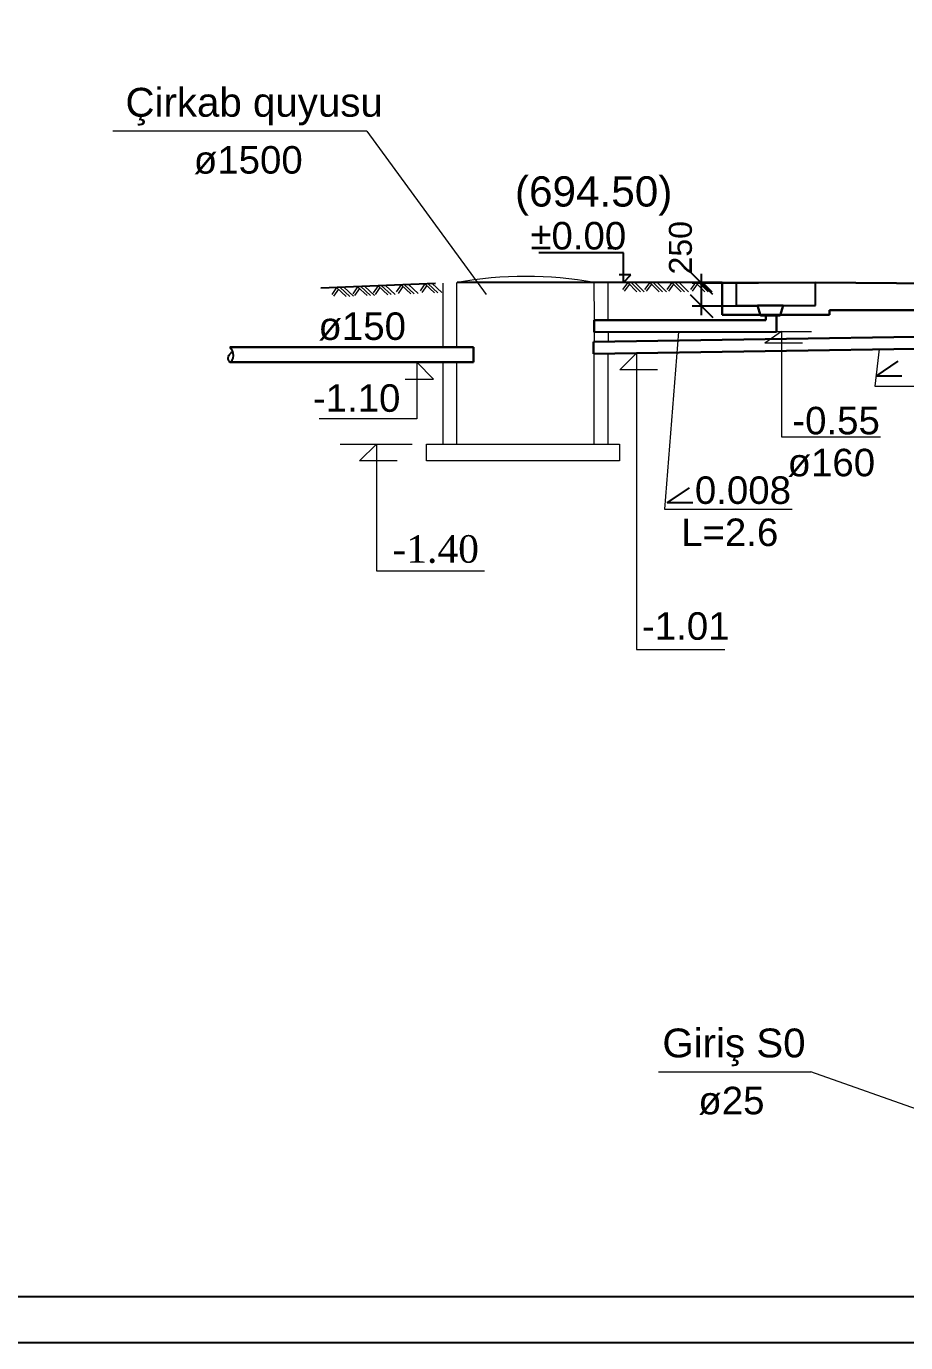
# Model space of a CAD drawing. Header units: millimetres. Extents: x 2332836 to 2398081, y 1433585 to 1563365.
# Drawn here: x 2348176 to 2357767, y 1483791 to 1498141 of the extents above; entities that cross this region are included whole.
import ezdxf

# ---------------------------------------------------------------- set-up
doc = ezdxf.new("R2010")
doc.units = ezdxf.units.MM
for name, color, linetype, lineweight in [('-K1', 3, 'Continuous', 60), ('000', 7, 'Continuous', 35), ('перегородка', 130, 'Continuous', 20)]:
    doc.layers.add(name, color=color, linetype=linetype, lineweight=lineweight)
doc.styles.add('ARİAL', font='arial.ttf')
doc.styles.get("Standard").update_dxf_attribs({"font": 'arialazlat.ttf'})
doc.styles.add('T.N.R.', font='times.ttf', dxfattribs={"height": 300})
doc.styles.add('Times New Roman', font='times.ttf')
doc.dimstyles.new('ISO-100', dxfattribs={"dimtxt": 250, "dimasz": 250, "dimexe": 100, "dimexo": 500, "dimgap": 100, "dimtad": 1, "dimdec": 1, "dimtxsty": 'Standard', "dimblk": 'OBLIQUE', "dimcen": 2.5, "dimdle": 100, "dimclrd": 250, "dimclre": 250, "dimadec": 0, "dimazin": 0, "dimtfac": 1, "dimtdec": 1, "dimtmove": 1, "dimatfit": 3, "dimfxl": 1, "dimarcsym": 0})

# ---------------------------------------------------------------- blocks, each defined once
blk = doc.blocks.new('_Oblique')
at = {"color": 0, "linetype": 'ByBlock', "lineweight": -2}
blk.add_line((-0.5, -0.5), (0.5, 0.5), dxfattribs=at)
blk = doc.blocks.new('*D52')
at = {"linetype": 'ByBlock', "lineweight": -2, "ltscale": 10000, "transparency": 16777216}
blk.add_line((2355540, 1494991), (2355540, 1495441), dxfattribs=at)
at = {"lineweight": -2, "ltscale": 10000, "transparency": 16777216}
for p, q in [((2356162, 1495341), (2355440, 1495341)), ((2356162, 1495091), (2355440, 1495091))]:
    blk.add_line(p, q, dxfattribs=at)
at = {"layer": 'Defpoints', "color": 0, "lineweight": 30, "ltscale": 10000, "transparency": 16777216}
for p in [(2355540, 1495341), (2356662, 1495341), (2356662, 1495091)]:
    blk.add_point(p, dxfattribs=at)
at = {"lineweight": -2, "ltscale": 10000, "transparency": 16777216, "xscale": 250, "yscale": 250, "zscale": 250}
for p, rotation in [((2355540, 1495341), 90), ((2355540, 1495091), 270)]:
    blk.add_blockref('_Oblique', p, dxfattribs=dict(at, rotation=rotation))
at = {"color": 0, "ltscale": 10000, "transparency": 16777216, "insert": (2355312, 1495727), "char_height": 250, "attachment_point": 5, "rotation": 90}
blk.add_mtext('250', dxfattribs=at)

msp = doc.modelspace()

# ---------------------------------------------------------------- linework, layer by layer
at = {"layer": '-K1', "color": 16, "lineweight": 30, "ltscale": 10000}
for p, q in [((2356429.97, 1495097.03), (2356149.96, 1495097.03)), ((2356149.96, 1495097.03), (2356182.05, 1494988.83)), ((2356397.89, 1494988.83), (2356182.05, 1494988.83)), ((2356429.97, 1495097.03), (2356397.89, 1494988.83))]:
    msp.add_line(p, q, dxfattribs=at)
at = {"color": 0, "lineweight": 9, "ltscale": 100}
for p, q in [((2351891.51, 1496999.5), (2349119.91, 1496999.5)), ((2351891.51, 1496999.5), (2353192.86, 1495216.95)), ((2356414.35, 1494812.74), (2356231.55, 1494688.5)), ((2356288.65, 1494812.74), (2356740.24, 1494812.74)), ((2356414.35, 1494812.74), (2356414.35, 1493667.62)), ((2354831.23, 1494578.51), (2354648.44, 1494395.71)), ((2354831.23, 1494578.51), (2354831.23, 1491347.82)), ((2356642.54, 1494688.5), (2356231.55, 1494688.5)), ((2352435.78, 1494478.52), (2352435.78, 1493860.26)), ((2352435.78, 1494478.52), (2352618.57, 1494295.72)), ((2352307.83, 1494295.72), (2352618.57, 1494295.72)), ((2355059.42, 1494395.71), (2354648.44, 1494395.71)), ((2352435.78, 1493860.26), (2351371.47, 1493860.26)), ((2351600.5, 1493585.54), (2352384.91, 1493585.54)), ((2351994.27, 1493585.54), (2351811.48, 1493402.74)), ((2351994.27, 1493585.54), (2351994.27, 1492205.21)), ((2356414.35, 1493667.62), (2357493.23, 1493667.62)), ((2352222.46, 1493402.74), (2351811.48, 1493402.74)), ((2351994.27, 1492205.21), (2353173.06, 1492205.21)), ((2354831.23, 1491347.82), (2355794.47, 1491347.82))]:
    msp.add_line(p, q, dxfattribs=at)
at = {"color": 7, "lineweight": 30, "ltscale": 10000}
for p, q in [((2355767.33, 1495347.03), (2355767.33, 1494996.66)), ((2355767.33, 1494996.66), (2356934.58, 1494996.66)), ((2356934.58, 1495047.03), (2356934.58, 1494996.66))]:
    msp.add_line(p, q, dxfattribs=at)
at = {"color": 7, "lineweight": 25, "ltscale": 10000}
for p, q in [((2355767.33, 1495347.03), (2356784.58, 1495347.03)), ((2355917, 1495347.03), (2355917, 1495097.03)), ((2356784.58, 1495097.03), (2356784.58, 1495347.03)), ((2355917, 1495097.03), (2356784.58, 1495097.03))]:
    msp.add_line(p, q, dxfattribs=at)
at = {"color": 16, "lineweight": 30, "ltscale": 10000}
for p, q in [((2356243.28, 1494988.83), (2356243.28, 1494939.19)), ((2356359.33, 1494988.83), (2356359.33, 1494811.86)), ((2368914.5, 1494927.36), (2354364.05, 1494701.44)), ((2354371.22, 1494939.22), (2354371.22, 1494806.2)), ((2356243.28, 1494939.19), (2354371.22, 1494939.19)), ((2368914.5, 1494799.7), (2354364.05, 1494571.17)), ((2354364.05, 1494701.61), (2354364.05, 1494571.17)), ((2356359.33, 1494811.86), (2354371.22, 1494806.2)), ((2353054.61, 1494643.02), (2350396.89, 1494643.02)), ((2353054.61, 1494643.02), (2353054.61, 1494478.52)), ((2353054.61, 1494478.52), (2350396.89, 1494478.52))]:
    msp.add_line(p, q, dxfattribs=at)
at = {"color": 0, "lineweight": 15, "ltscale": 100}
for p, q in [((2355291.17, 1494808.82), (2355138.3, 1492875.66)), ((2357479.2, 1494620.1), (2357432.09, 1494219.55)), ((2357432.09, 1494219.55), (2359634.58, 1494219.55)), ((2355138.3, 1492875.66), (2356527.61, 1492875.66))]:
    msp.add_line(p, q, dxfattribs=at)
at = {"color": 7, "ltscale": 10000}
for p, q in [((2357444.86, 1494328.15), (2357686, 1494490.07)), ((2357725.53, 1494328.15), (2357444.86, 1494328.15)), ((2355166.84, 1492946.92), (2355407.97, 1493108.84)), ((2355447.5, 1492946.92), (2355166.84, 1492946.92))]:
    msp.add_line(p, q, dxfattribs=at)
at = {"lineweight": 15, "ltscale": 10000}
for p in [(2355069.48, 1486744.57), (2358009.26, 1486292.31)]:
    msp.add_line(p, (2356732.7, 1486744.57), dxfattribs=at)
for points in [[(2343098.91, 1512490.93), (2383098.91, 1512490.93), (2383098.91, 1483790.93), (2343098.91, 1483790.93)], [(2345098.91, 1511990.93), (2382598.91, 1511990.93), (2382598.91, 1484290.93), (2345098.91, 1484290.93)]]:
    msp.add_lwpolyline(points, close=True)
at = {"color": 16, "ltscale": 10000}
msp.add_open_spline([(2350396.89, 1494643.02), (2350414.92, 1494617.86), (2350447.84, 1494571.93), (2350401.84, 1494443.08), (2350366.66, 1494533.37), (2350397.17, 1494569.57), (2350417.15, 1494589.04), (2350424.91, 1494596.6)], degree=3, knots=[0, 0, 0, 0, 97.40011584, 177.83307758, 231.20335245, 282.61487974, 315.25150867, 315.25150867, 315.25150867, 315.25150867], dxfattribs=at)
at = {"layer": '000', "lineweight": 15}
for p, q in [((2352721.22, 1494643.02), (2352721.22, 1495340.7)), ((2352871.22, 1494643.02), (2352871.22, 1495346.93)), ((2354373.34, 1494939.19), (2354370.65, 1495347.03)), ((2354371.21, 1495347.03), (2354371.22, 1495347.47)), ((2354523.89, 1494939.19), (2354521.22, 1495347.03)), ((2354374.91, 1494701.61), (2354374.22, 1494806.21)), ((2354525.44, 1494703.95), (2354524.76, 1494806.64)), ((2354371.22, 1493585.54), (2354371.22, 1494571.17)), ((2354521.22, 1493585.54), (2354521.22, 1494573.53)), ((2352721.22, 1493585.54), (2352721.22, 1494478.52)), ((2352871.22, 1493585.54), (2352871.22, 1494478.52))]:
    msp.add_line(p, q, dxfattribs=at)
msp.add_lwpolyline([(2352540.28, 1493585.54), (2354645.16, 1493585.54), (2354645.16, 1493402.74), (2352540.28, 1493402.74)], close=True, dxfattribs=at)
msp.add_arc((2353623.64, 1491189.67), 4224.47, 79.773666, 100.226334, dxfattribs=at)
at = {"layer": 'перегородка', "color": 7, "lineweight": 25, "ltscale": 10000}
for p, q in [((2354688.02, 1495670.22), (2353764.61, 1495670.22)), ((2354688.02, 1495347.03), (2354688.02, 1495670.22)), ((2354771.27, 1495430.28), (2354642.22, 1495430.28)), ((2354688.02, 1495347.03), (2354771.27, 1495430.28)), ((2352638.73, 1495337.28), (2351388.64, 1495285.39)), ((2354523.64, 1495347.03), (2352873.64, 1495347.03)), ((2355767.33, 1495347.03), (2353608.71, 1495347.03))]:
    msp.add_line(p, q, dxfattribs=at)
at = {"layer": 'перегородка', "color": 7, "ltscale": 10000}
for p, q in [((2351560.47, 1495292.53), (2351507.2, 1495216.4)), ((2351579.96, 1495274.6), (2351526.69, 1495198.47)), ((2351560.47, 1495292.53), (2351665.9, 1495195.51)), ((2351597.56, 1495294.06), (2351702.98, 1495197.04)), ((2351639.78, 1495295.82), (2351745.2, 1495198.8)), ((2351788.96, 1495302.01), (2351735.69, 1495225.88)), ((2351808.44, 1495284.08), (2351755.17, 1495207.95)), ((2351788.96, 1495302.01), (2351894.38, 1495204.99)), ((2351826.04, 1495303.55), (2351931.46, 1495206.53)), ((2351868.27, 1495305.3), (2351973.69, 1495208.28)), ((2352013.69, 1495311.34), (2351960.41, 1495235.21)), ((2352033.17, 1495293.41), (2351979.9, 1495217.28)), ((2352013.69, 1495311.34), (2352119.11, 1495214.32)), ((2352050.77, 1495312.88), (2352156.19, 1495215.86)), ((2352092.99, 1495314.63), (2352198.41, 1495217.61)), ((2352264.42, 1495321.74), (2352211.15, 1495245.62)), ((2352283.9, 1495303.81), (2352230.63, 1495227.69)), ((2352264.42, 1495321.74), (2352369.84, 1495224.72)), ((2352301.5, 1495323.28), (2352406.92, 1495226.26)), ((2352343.73, 1495325.03), (2352449.15, 1495228.02)), ((2352523.09, 1495332.48), (2352469.82, 1495256.35)), ((2352542.58, 1495314.55), (2352489.31, 1495238.42)), ((2352523.09, 1495332.48), (2352628.52, 1495235.46)), ((2352560.18, 1495334.02), (2352665.6, 1495237)), ((2352602.4, 1495335.77), (2352707.82, 1495238.75)), ((2354735.3, 1495347.03), (2354678.92, 1495273.18)), ((2354754.02, 1495328.31), (2354697.64, 1495254.45)), ((2354735.3, 1495347.03), (2354836.61, 1495245.72)), ((2354772.42, 1495347.03), (2354873.72, 1495245.72)), ((2354814.68, 1495347.03), (2354915.98, 1495245.72)), ((2354976.06, 1495347.03), (2354919.68, 1495273.18)), ((2354994.79, 1495328.31), (2354938.4, 1495254.45)), ((2354976.06, 1495347.03), (2355077.37, 1495245.72)), ((2355013.18, 1495347.03), (2355114.49, 1495245.72)), ((2355055.44, 1495347.03), (2355156.75, 1495245.72)), ((2355216.82, 1495347.03), (2355160.44, 1495273.18)), ((2355235.55, 1495328.31), (2355179.16, 1495254.45)), ((2355216.82, 1495347.03), (2355318.13, 1495245.72)), ((2355253.94, 1495347.03), (2355355.25, 1495245.72)), ((2355296.2, 1495347.03), (2355397.51, 1495245.72)), ((2355475.72, 1495347.03), (2355419.34, 1495273.18)), ((2355494.45, 1495328.31), (2355438.06, 1495254.45)), ((2355475.72, 1495347.03), (2355577.03, 1495245.72)), ((2355512.84, 1495347.03), (2355614.15, 1495245.72)), ((2355555.1, 1495347.03), (2355656.41, 1495245.72))]:
    msp.add_line(p, q, dxfattribs=at)
at = {"layer": 'перегородка', "color": 7, "lineweight": 30, "ltscale": 30}
for p, q in [((2359434.58, 1495329.51), (2356784.58, 1495347.03)), ((2359434.58, 1495047.03), (2356934.58, 1495047.03))]:
    msp.add_line(p, q, dxfattribs=at)

# ---------------------------------------------------------------- texts
at = {"char_height": 300}
for s, insert, width, attachment_point, style in [('ø{\\fArial|b0|i0|c238|p34;1500}', (2351190.76, 1496835.34), 3056.1864, 3, 'ARİAL'), ('ø1{\\fArial|b0|i0|c238|p34;5}0', (2351839.37, 1494868.31), 1498.0252, 5, 'ARİAL'), ('-{\\fArial|b0|i0|c238|p34;1.}10', (2351778.65, 1494086.38), 1498.0252, 5, 'ARİAL'), ('-{\\fArial|b0|i0|c238|p34;0}.55', (2357008.27, 1493840.97), 1498.0252, 5, 'ARİAL'), ('ø160', (2356956.45, 1493381.68), 1498.0252, 5, 'ARİAL'), ('{\\fArial|b0|i0|c238|p34;0.008}', (2355992.39, 1493082.44), 1498.0252, 5, 'ARİAL'), ('L=2.6', (2355847.94, 1492623.17), 1498.0252, 5, 'ARİAL'), ('-1.40', (2352640.98, 1492440.23), 1498.0252, 5, 'T.N.R.'), ('-1.01', (2355368.68, 1491601.35), 1498.0252, 5, 'ARİAL'), ('ø{\\fArial|b0|i0|c238|p34;25}', (2355505.46, 1486580.41), 3056.1864, 1, 'ARİAL')]:
    msp.add_mtext(s, dxfattribs=dict(at, insert=insert, width=width, attachment_point=attachment_point, style=style))
at = {"layer": 'перегородка', "color": 7, "ltscale": 10000, "char_height": 314.4012, "style": 'ARİAL'}
for s, insert, attachment_point in [('        {\\fArial|b0|i0|c238|p34;Ç}irkab quyusu', (2352064.26, 1497470.31), 3), ('        {\\fArial|b0|i0|c238|p34;Giriş S0}', (2354137.33, 1487215.38), 1)]:
    msp.add_mtext(s, dxfattribs=dict(at, insert=insert, attachment_point=attachment_point))
at = {"layer": 'перегородка', "color": 6, "ltscale": 10000, "insert": (2355222.37, 1496506.08), "char_height": 330, "attachment_point": 3, "style": 'ARİAL'}
msp.add_mtext('{\\fArial|b0|i0|c238|p34;(}694.5{\\fArial|b0|i0|c238|p34;0)}', dxfattribs=at)
at = {"layer": 'перегородка', "color": 7, "lineweight": 25, "ltscale": 10000, "attachment_point": 3}
for s, insert, char_height, style in [('{\\fArial|b0|i0|c238|p34;%%P\\fArial|b0|i0|c186|p34;0.00}', (2354719.3, 1496008.25), 300, 'ARİAL'), ('-', (2354607.3, 1495850.33), 200, 'Times New Roman')]:
    msp.add_mtext(s, dxfattribs=dict(at, insert=insert, char_height=char_height, style=style))

# ---------------------------------------------------------------- dimensions: what is measured, and where the dimension line sits
at = {"color": 7, "ltscale": 10000}
dim = msp.add_linear_dim(base=(2355539.52, 1495341.15), p1=(2356662.31, 1495091.15), p2=(2356662.31, 1495341.15), angle=90, text='250', dimstyle='ISO-100', override={"dimclrd": 256, "dimclre": 256, "dimfxl": 1.25}, dxfattribs=at)
dim.commit()
dim.dimension.update_dxf_attribs({"geometry": '*D52', "text_midpoint": (2355539.52, 1495727.23), "dimtype": 160})

doc.saveas('drawing.dxf')
